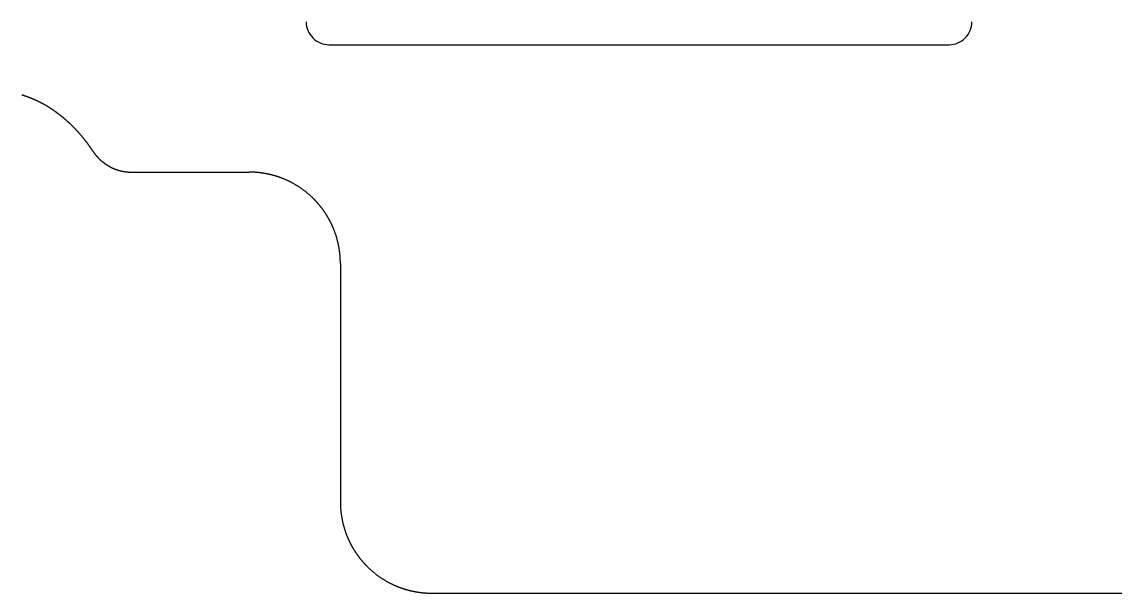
# Model space of a CAD drawing. Header units: millimetres. Extents: x -10 to 277, y -95 to 18.
# Drawn here: x 224.59 to 248.57, y -95.23 to -82.7 of the extents above; entities that cross this region are included whole.
import ezdxf

# ---------------------------------------------------------------- set-up
doc = ezdxf.new("R2010")
doc.units = ezdxf.units.MM
doc.header["$MEASUREMENT"] = 0
doc.layers.add('Edge.Cuts', color=53, linetype='CONTINUOUS')

msp = doc.modelspace()

# ---------------------------------------------------------------- linework, layer by layer
at = {"layer": 'Edge.Cuts', "linetype": 'Continuous'}
for p, q in [((231.325, -83.2), (244.925, -83.2)), ((224.5931, -84.305707), (224.586657, -84.303798)), ((224.599539, -84.307634), (224.5931, -84.305707)), ((224.605979, -84.309584), (224.599539, -84.307634)), ((224.612415, -84.311552), (224.605979, -84.309584)), ((224.618851, -84.313542), (224.612415, -84.311552)), ((224.625284, -84.315552), (224.618851, -84.313542)), ((224.631717, -84.317583), (224.625284, -84.315552)), ((224.638146, -84.319633), (224.631717, -84.317583)), ((224.644576, -84.321705), (224.638146, -84.319633)), ((224.651002, -84.323797), (224.644576, -84.321705)), ((224.657428, -84.325909), (224.651002, -84.323797)), ((224.663851, -84.328042), (224.657428, -84.325909)), ((224.670273, -84.330196), (224.663851, -84.328042)), ((224.676692, -84.332369), (224.670273, -84.330196)), ((224.683111, -84.334564), (224.676692, -84.332369)), ((224.689526, -84.336779), (224.683111, -84.334564)), ((224.695942, -84.339014), (224.689526, -84.336779)), ((224.702353, -84.34127), (224.695942, -84.339014)), ((224.708764, -84.343547), (224.702353, -84.34127)), ((224.715172, -84.345844), (224.708764, -84.343547)), ((224.72158, -84.348162), (224.715172, -84.345844)), ((224.727983, -84.3505), (224.72158, -84.348162)), ((224.734387, -84.352859), (224.727983, -84.3505)), ((224.740786, -84.355238), (224.734387, -84.352859)), ((224.747186, -84.357638), (224.740786, -84.355238)), ((224.753581, -84.360059), (224.747186, -84.357638)), ((224.759977, -84.3625), (224.753581, -84.360059)), ((224.766368, -84.364962), (224.759977, -84.3625)), ((224.772759, -84.367445), (224.766368, -84.364962)), ((224.779146, -84.369947), (224.772759, -84.367445)), ((224.785533, -84.372472), (224.779146, -84.369947)), ((224.791915, -84.375016), (224.785533, -84.372472)), ((224.798298, -84.377581), (224.791915, -84.375016)), ((224.804676, -84.380166), (224.798298, -84.377581)), ((224.811054, -84.382773), (224.804676, -84.380166)), ((224.817427, -84.3854), (224.811054, -84.382773)), ((224.823801, -84.388048), (224.817427, -84.3854)), ((224.830169, -84.390717), (224.823801, -84.388048)), ((224.836538, -84.393406), (224.830169, -84.390717)), ((224.842902, -84.396116), (224.836538, -84.393406)), ((224.849266, -84.398847), (224.842902, -84.396116)), ((224.855625, -84.401598), (224.849266, -84.398847)), ((224.861984, -84.404371), (224.855625, -84.401598)), ((224.868338, -84.407163), (224.861984, -84.404371)), ((224.874692, -84.409978), (224.868338, -84.407163)), ((224.881041, -84.412812), (224.874692, -84.409978)), ((224.88739, -84.415667), (224.881041, -84.412812)), ((224.893734, -84.418543), (224.88739, -84.415667)), ((224.900077, -84.42144), (224.893734, -84.418543)), ((224.906416, -84.424358), (224.900077, -84.42144)), ((224.912754, -84.427297), (224.906416, -84.424358)), ((224.919087, -84.430256), (224.912754, -84.427297)), ((224.92542, -84.433236), (224.919087, -84.430256)), ((224.931748, -84.436237), (224.92542, -84.433236)), ((224.938075, -84.439259), (224.931748, -84.436237)), ((224.944398, -84.442301), (224.938075, -84.439259)), ((224.950719, -84.445365), (224.944398, -84.442301)), ((224.957036, -84.448449), (224.950719, -84.445365)), ((224.963352, -84.451555), (224.957036, -84.448449)), ((224.969663, -84.454681), (224.963352, -84.451555)), ((224.975973, -84.457828), (224.969663, -84.454681)), ((224.982278, -84.460996), (224.975973, -84.457828)), ((224.988582, -84.464185), (224.982278, -84.460996)), ((224.994881, -84.467395), (224.988582, -84.464185)), ((225.001179, -84.470626), (224.994881, -84.467395)), ((225.007472, -84.473877), (225.001179, -84.470626)), ((225.013764, -84.47715), (225.007472, -84.473877)), ((225.02005, -84.480443), (225.013764, -84.47715)), ((225.026336, -84.483758), (225.02005, -84.480443)), ((225.032616, -84.487093), (225.026336, -84.483758)), ((225.038896, -84.49045), (225.032616, -84.487093)), ((225.045169, -84.493827), (225.038896, -84.49045)), ((225.051442, -84.497226), (225.045169, -84.493827)), ((225.057709, -84.500645), (225.051442, -84.497226)), ((225.063976, -84.504086), (225.057709, -84.500645)), ((225.070236, -84.507547), (225.063976, -84.504086)), ((225.076496, -84.51103), (225.070236, -84.507547)), ((225.082749, -84.514532), (225.076496, -84.51103)), ((225.089002, -84.518057), (225.082749, -84.514532)), ((225.095249, -84.521602), (225.089002, -84.518057)), ((225.101494, -84.525169), (225.095249, -84.521602)), ((225.107734, -84.528756), (225.101494, -84.525169)), ((225.113973, -84.532365), (225.107734, -84.528756)), ((225.120205, -84.535994), (225.113973, -84.532365)), ((225.126437, -84.539646), (225.120205, -84.535994)), ((225.132662, -84.543317), (225.126437, -84.539646)), ((225.138886, -84.54701), (225.132662, -84.543317)), ((225.145104, -84.550724), (225.138886, -84.54701)), ((225.15132, -84.554459), (225.145104, -84.550724)), ((225.157531, -84.558215), (225.15132, -84.554459)), ((225.16374, -84.561993), (225.157531, -84.558215)), ((225.169943, -84.56579), (225.16374, -84.561993)), ((225.176144, -84.56961), (225.169943, -84.56579)), ((225.182339, -84.57345), (225.176144, -84.56961)), ((225.188532, -84.577313), (225.182339, -84.57345)), ((225.194719, -84.581195), (225.188532, -84.577313)), ((225.200905, -84.585099), (225.194719, -84.581195)), ((225.207084, -84.589024), (225.200905, -84.585099)), ((225.213261, -84.592971), (225.207084, -84.589024)), ((225.219432, -84.596937), (225.213261, -84.592971)), ((225.225601, -84.600927), (225.219432, -84.596937)), ((225.231764, -84.604936), (225.225601, -84.600927)), ((225.237925, -84.608967), (225.231764, -84.604936)), ((225.244079, -84.613018), (225.237925, -84.608967)), ((225.250231, -84.617092), (225.244079, -84.613018)), ((225.256377, -84.621186), (225.250231, -84.617092)), ((225.262521, -84.625302), (225.256377, -84.621186)), ((225.268658, -84.629438), (225.262521, -84.625302)), ((225.274793, -84.633597), (225.268658, -84.629438)), ((225.280921, -84.637775), (225.274793, -84.633597)), ((225.287047, -84.641976), (225.280921, -84.637775)), ((225.293166, -84.646197), (225.287047, -84.641976)), ((225.299283, -84.650441), (225.293166, -84.646197)), ((225.305394, -84.654704), (225.299283, -84.650441)), ((225.311502, -84.65899), (225.305394, -84.654704)), ((225.317603, -84.663295), (225.311502, -84.65899)), ((225.323701, -84.667624), (225.317603, -84.663295)), ((225.329793, -84.671972), (225.323701, -84.667624)), ((225.335882, -84.676343), (225.329793, -84.671972)), ((225.341965, -84.680733), (225.335882, -84.676343)), ((225.348044, -84.685146), (225.341965, -84.680733)), ((225.354117, -84.68958), (225.348044, -84.685146)), ((225.360187, -84.694035), (225.354117, -84.68958)), ((225.36625, -84.698511), (225.360187, -84.694035)), ((225.37231, -84.703009), (225.36625, -84.698511)), ((225.378363, -84.707527), (225.37231, -84.703009)), ((225.384413, -84.712068), (225.378363, -84.707527)), ((225.390456, -84.716628), (225.384413, -84.712068)), ((225.396496, -84.721212), (225.390456, -84.716628)), ((225.402529, -84.725815), (225.396496, -84.721212)), ((225.408558, -84.730441), (225.402529, -84.725815)), ((225.414581, -84.735086), (225.408558, -84.730441)), ((225.4206, -84.739754), (225.414581, -84.735086)), ((225.426612, -84.744443), (225.4206, -84.739754)), ((225.432621, -84.749153), (225.426612, -84.744443)), ((225.438622, -84.753884), (225.432621, -84.749153)), ((225.444621, -84.758638), (225.438622, -84.753884)), ((225.450611, -84.763411), (225.444621, -84.758638)), ((225.456598, -84.768207), (225.450611, -84.763411)), ((225.462578, -84.773022), (225.456598, -84.768207)), ((225.468554, -84.777861), (225.462578, -84.773022)), ((225.474523, -84.782719), (225.468554, -84.777861)), ((225.480488, -84.7876), (225.474523, -84.782719)), ((225.486446, -84.792501), (225.480488, -84.7876)), ((225.4924, -84.797425), (225.486446, -84.792501)), ((225.498346, -84.802368), (225.4924, -84.797425)), ((225.504288, -84.807334), (225.498346, -84.802368)), ((225.510223, -84.81232), (225.504288, -84.807334)), ((225.516154, -84.817329), (225.510223, -84.81232)), ((225.522077, -84.822358), (225.516154, -84.817329)), ((225.527996, -84.827409), (225.522077, -84.822358)), ((225.533907, -84.83248), (225.527996, -84.827409)), ((225.539815, -84.837574), (225.533907, -84.83248)), ((225.545714, -84.842688), (225.539815, -84.837574)), ((225.551609, -84.847824), (225.545714, -84.842688)), ((225.557496, -84.85298), (225.551609, -84.847824)), ((225.563379, -84.858159), (225.557496, -84.85298)), ((225.569254, -84.863358), (225.563379, -84.858159)), ((225.575125, -84.868579), (225.569254, -84.863358)), ((225.580988, -84.87382), (225.575125, -84.868579)), ((225.586846, -84.879085), (225.580988, -84.87382)), ((225.592696, -84.884368), (225.586846, -84.879085)), ((225.598542, -84.889675), (225.592696, -84.884368)), ((225.604379, -84.895001), (225.598542, -84.889675)), ((225.610212, -84.90035), (225.604379, -84.895001)), ((225.616036, -84.905719), (225.610212, -84.90035)), ((225.621856, -84.911111), (225.616036, -84.905719)), ((225.627668, -84.916522), (225.621856, -84.911111)), ((225.633474, -84.921956), (225.627668, -84.916522)), ((225.639273, -84.92741), (225.633474, -84.921956)), ((225.645066, -84.932886), (225.639273, -84.92741)), ((225.650851, -84.938382), (225.645066, -84.932886)), ((225.656631, -84.943901), (225.650851, -84.938382)), ((225.662403, -84.94944), (225.656631, -84.943901)), ((225.668169, -84.955002), (225.662403, -84.94944)), ((225.673927, -84.960583), (225.668169, -84.955002)), ((225.67968, -84.966187), (225.673927, -84.960583)), ((225.685424, -84.97181), (225.67968, -84.966187)), ((225.691162, -84.977457), (225.685424, -84.97181)), ((225.696893, -84.983122), (225.691162, -84.977457)), ((225.702617, -84.988811), (225.696893, -84.983122)), ((225.708333, -84.99452), (225.702617, -84.988811)), ((225.714044, -85.000251), (225.708333, -84.99452)), ((225.719746, -85.006001), (225.714044, -85.000251)), ((225.725442, -85.011775), (225.719746, -85.006001)), ((225.731129, -85.017568), (225.725442, -85.011775)), ((225.736811, -85.023384), (225.731129, -85.017568)), ((225.742483, -85.029219), (225.736811, -85.023384)), ((225.74815, -85.035077), (225.742483, -85.029219)), ((225.753808, -85.040955), (225.74815, -85.035077)), ((225.75946, -85.046855), (225.753808, -85.040955)), ((225.765104, -85.052775), (225.75946, -85.046855)), ((225.770741, -85.058718), (225.765104, -85.052775)), ((225.776369, -85.06468), (225.770741, -85.058718)), ((225.78199, -85.070665), (225.776369, -85.06468)), ((225.787603, -85.076669), (225.78199, -85.070665)), ((225.79321, -85.082697), (225.787603, -85.076669)), ((225.798807, -85.088743), (225.79321, -85.082697)), ((225.804398, -85.094812), (225.798807, -85.088743)), ((225.80998, -85.100901), (225.804398, -85.094812)), ((225.815555, -85.107013), (225.80998, -85.100901)), ((225.821121, -85.113144), (225.815555, -85.107013)), ((225.826681, -85.119297), (225.821121, -85.113144)), ((225.832231, -85.12547), (225.826681, -85.119297)), ((225.837775, -85.131666), (225.832231, -85.12547)), ((225.843309, -85.137881), (225.837775, -85.131666)), ((225.848836, -85.144119), (225.843309, -85.137881)), ((225.854354, -85.150376), (225.848836, -85.144119)), ((225.859865, -85.156655), (225.854354, -85.150376)), ((225.865367, -85.162954), (225.859865, -85.156655)), ((225.870861, -85.169276), (225.865367, -85.162954)), ((225.876346, -85.175617), (225.870861, -85.169276)), ((225.881824, -85.181981), (225.876346, -85.175617)), ((225.887292, -85.188364), (225.881824, -85.181981)), ((225.892753, -85.194769), (225.887292, -85.188364)), ((225.898205, -85.201194), (225.892753, -85.194769)), ((225.903649, -85.207642), (225.898205, -85.201194)), ((225.909083, -85.214108), (225.903649, -85.207642)), ((225.91451, -85.220597), (225.909083, -85.214108)), ((225.919927, -85.227106), (225.91451, -85.220597)), ((225.925337, -85.233637), (225.919927, -85.227106)), ((225.930737, -85.240187), (225.925337, -85.233637)), ((225.936129, -85.24676), (225.930737, -85.240187)), ((225.941511, -85.253352), (225.936129, -85.24676)), ((225.946886, -85.259966), (225.941511, -85.253352)), ((225.95225, -85.2666), (225.946886, -85.259966)), ((225.957607, -85.273256), (225.95225, -85.2666)), ((225.962954, -85.279931), (225.957607, -85.273256)), ((225.968293, -85.286629), (225.962954, -85.279931)), ((225.973621, -85.293345), (225.968293, -85.286629)), ((225.978942, -85.300085), (225.973621, -85.293345)), ((225.984252, -85.306843), (225.978942, -85.300085)), ((225.989555, -85.313623), (225.984252, -85.306843)), ((225.994847, -85.320423), (225.989555, -85.313623)), ((226.000131, -85.327245), (225.994847, -85.320423)), ((226.005404, -85.334087), (226.000131, -85.327245)), ((226.01067, -85.34095), (226.005404, -85.334087)), ((226.015924, -85.347833), (226.01067, -85.34095)), ((226.021171, -85.354737), (226.015924, -85.347833)), ((226.026407, -85.361661), (226.021171, -85.354737)), ((226.031634, -85.368607), (226.026407, -85.361661)), ((226.036851, -85.375572), (226.031634, -85.368607)), ((226.04206, -85.38256), (226.036851, -85.375572)), ((226.047257, -85.389566), (226.04206, -85.38256)), ((226.052446, -85.396594), (226.047257, -85.389566)), ((226.057625, -85.403642), (226.052446, -85.396594)), ((226.062794, -85.410711), (226.057625, -85.403642)), ((226.067953, -85.4178), (226.062794, -85.410711)), ((226.073103, -85.42491), (226.067953, -85.4178)), ((226.078242, -85.43204), (226.073103, -85.42491)), ((226.083373, -85.439192), (226.078242, -85.43204)), ((226.088492, -85.446362), (226.083373, -85.439192)), ((226.093602, -85.453555), (226.088492, -85.446362)), ((226.098701, -85.460766), (226.093602, -85.453555)), ((226.103791, -85.467999), (226.098701, -85.460766)), ((226.108871, -85.475252), (226.103791, -85.467999)), ((226.11394, -85.482526), (226.108871, -85.475252)), ((226.118999, -85.489819), (226.11394, -85.482526)), ((226.124048, -85.497133), (226.118999, -85.489819)), ((226.129087, -85.504467), (226.124048, -85.497133)), ((226.134115, -85.511823), (226.129087, -85.504467)), ((226.139133, -85.519197), (226.134115, -85.511823)), ((226.144141, -85.526593), (226.139133, -85.519197)), ((226.149137, -85.534008), (226.144141, -85.526593)), ((226.154124, -85.541445), (226.149137, -85.534008)), ((226.1591, -85.5489), (226.154124, -85.541445)), ((226.1591, -85.5489), (226.164096, -85.55633)), ((226.164096, -85.55633), (226.169157, -85.563713)), ((226.169157, -85.563713), (226.174282, -85.571049)), ((226.174282, -85.571049), (226.179471, -85.578337)), ((226.179471, -85.578337), (226.184725, -85.585577)), ((226.184725, -85.585577), (226.190042, -85.592769)), ((226.190042, -85.592769), (226.195422, -85.599912)), ((226.195422, -85.599912), (226.200865, -85.607005)), ((226.200865, -85.607005), (226.206371, -85.614049)), ((226.206371, -85.614049), (226.211939, -85.621042)), ((226.211939, -85.621042), (226.217568, -85.627985)), ((226.217568, -85.627985), (226.223259, -85.634876)), ((226.223259, -85.634876), (226.229011, -85.641716)), ((226.229011, -85.641716), (226.234823, -85.648503)), ((226.234823, -85.648503), (226.240696, -85.655238)), ((226.240696, -85.655238), (226.246628, -85.66192)), ((226.246628, -85.66192), (226.25262, -85.668548)), ((226.25262, -85.668548), (226.258671, -85.675123)), ((226.258671, -85.675123), (226.26478, -85.681643)), ((226.26478, -85.681643), (226.270948, -85.688108)), ((226.270948, -85.688108), (226.277173, -85.694517)), ((226.277173, -85.694517), (226.283455, -85.700871)), ((226.283455, -85.700871), (226.289794, -85.707168)), ((226.289794, -85.707168), (226.296189, -85.713409)), ((226.296189, -85.713409), (226.30264, -85.719592)), ((226.30264, -85.719592), (226.309147, -85.725718)), ((226.309147, -85.725718), (226.315708, -85.731786)), ((226.315708, -85.731786), (226.322323, -85.737794)), ((226.322323, -85.737794), (226.328993, -85.743744)), ((226.328993, -85.743744), (226.335715, -85.749634)), ((226.335715, -85.749634), (226.342491, -85.755464)), ((226.342491, -85.755464), (226.349319, -85.761234)), ((226.349319, -85.761234), (226.356198, -85.766942)), ((226.356198, -85.766942), (226.363129, -85.772589)), ((226.363129, -85.772589), (226.37011, -85.778174)), ((226.37011, -85.778174), (226.377142, -85.783697)), ((226.377142, -85.783697), (226.384223, -85.789158)), ((226.384223, -85.789158), (226.391353, -85.794555)), ((226.391353, -85.794555), (226.398531, -85.799888)), ((226.398531, -85.799888), (226.405757, -85.805157)), ((226.405757, -85.805157), (226.413031, -85.810362)), ((226.413031, -85.810362), (226.420351, -85.815502)), ((226.420351, -85.815502), (226.427717, -85.820576)), ((226.427717, -85.820576), (226.435129, -85.825585)), ((226.435129, -85.825585), (226.442586, -85.830527)), ((226.442586, -85.830527), (226.450086, -85.835403)), ((226.450086, -85.835403), (226.457631, -85.840211)), ((226.457631, -85.840211), (226.465218, -85.844953)), ((226.465218, -85.844953), (226.472848, -85.849626)), ((226.472848, -85.849626), (226.48052, -85.854231)), ((226.48052, -85.854231), (226.488233, -85.858768)), ((226.488233, -85.858768), (226.495986, -85.863235)), ((226.495986, -85.863235), (226.503779, -85.867634)), ((226.503779, -85.867634), (226.511611, -85.871962)), ((226.511611, -85.871962), (226.519482, -85.87622)), ((226.519482, -85.87622), (226.523431, -85.878323)), ((226.523431, -85.878323), (226.52739, -85.880408)), ((226.52739, -85.880408), (226.531358, -85.882476)), ((226.531358, -85.882476), (226.535336, -85.884525)), ((226.535336, -85.884525), (226.539323, -85.886557)), ((226.539323, -85.886557), (226.543318, -85.888571)), ((226.543318, -85.888571), (226.547323, -85.890567)), ((226.547323, -85.890567), (226.551336, -85.892546)), ((226.551336, -85.892546), (226.555359, -85.894506)), ((226.555359, -85.894506), (226.55939, -85.896448)), ((226.55939, -85.896448), (226.563429, -85.898372)), ((226.563429, -85.898372), (226.567478, -85.900278)), ((226.567478, -85.900278), (226.571534, -85.902166)), ((226.571534, -85.902166), (226.575599, -85.904036)), ((226.575599, -85.904036), (226.579673, -85.905888)), ((226.579673, -85.905888), (226.583754, -85.907721)), ((226.583754, -85.907721), (226.587844, -85.909536)), ((226.587844, -85.909536), (226.591942, -85.911333)), ((226.591942, -85.911333), (226.596047, -85.913112)), ((226.596047, -85.913112), (226.600161, -85.914872)), ((226.600161, -85.914872), (226.604282, -85.916613)), ((226.604282, -85.916613), (226.608411, -85.918336)), ((226.608411, -85.918336), (226.612548, -85.920041)), ((226.612548, -85.920041), (226.616692, -85.921727)), ((226.616692, -85.921727), (226.620843, -85.923395)), ((226.620843, -85.923395), (226.625003, -85.925044)), ((226.625003, -85.925044), (226.629168, -85.926674)), ((226.629168, -85.926674), (226.633342, -85.928286)), ((226.633342, -85.928286), (226.637522, -85.929878)), ((226.637522, -85.929878), (226.64171, -85.931453)), ((226.64171, -85.931453), (226.645904, -85.933008)), ((226.645904, -85.933008), (226.650106, -85.934545)), ((226.650106, -85.934545), (226.654314, -85.936063)), ((226.654314, -85.936063), (226.658529, -85.937562)), ((226.658529, -85.937562), (226.66275, -85.939041)), ((226.66275, -85.939041), (226.666978, -85.940503)), ((226.666978, -85.940503), (226.671212, -85.941945)), ((226.671212, -85.941945), (226.675453, -85.943368)), ((226.675453, -85.943368), (226.679699, -85.944772)), ((226.679699, -85.944772), (226.683953, -85.946157)), ((226.683953, -85.946157), (226.688211, -85.947523)), ((226.688211, -85.947523), (226.692477, -85.94887)), ((226.692477, -85.94887), (226.696747, -85.950198)), ((226.696747, -85.950198), (226.701024, -85.951507)), ((226.701024, -85.951507), (226.705306, -85.952797)), ((226.705306, -85.952797), (226.709595, -85.954067)), ((226.709595, -85.954067), (226.713888, -85.955318)), ((226.713888, -85.955318), (226.718188, -85.95655)), ((226.718188, -85.95655), (226.722492, -85.957763)), ((226.722492, -85.957763), (226.726802, -85.958956)), ((226.726802, -85.958956), (226.731117, -85.96013)), ((226.731117, -85.96013), (226.735438, -85.961285)), ((226.735438, -85.961285), (226.739762, -85.96242)), ((226.739762, -85.96242), (226.744093, -85.963536)), ((226.744093, -85.963536), (226.748428, -85.964632)), ((226.748428, -85.964632), (226.752768, -85.96571)), ((226.752768, -85.96571), (226.757112, -85.966767)), ((226.757112, -85.966767), (226.761462, -85.967805)), ((226.761462, -85.967805), (226.765816, -85.968824)), ((226.765816, -85.968824), (226.770175, -85.969823)), ((226.770175, -85.969823), (226.774537, -85.970803)), ((226.774537, -85.970803), (226.778905, -85.971763)), ((226.778905, -85.971763), (226.783275, -85.972704)), ((226.783275, -85.972704), (226.787651, -85.973625)), ((226.787651, -85.973625), (226.79203, -85.974526)), ((226.79203, -85.974526), (226.796414, -85.975408)), ((226.796414, -85.975408), (226.800801, -85.97627)), ((226.800801, -85.97627), (226.805193, -85.977113)), ((226.805193, -85.977113), (226.809587, -85.977935)), ((226.809587, -85.977935), (226.813987, -85.978739)), ((226.813987, -85.978739), (226.818388, -85.979522)), ((226.818388, -85.979522), (226.822795, -85.980286)), ((226.822795, -85.980286), (226.827203, -85.98103)), ((226.827203, -85.98103), (226.831616, -85.981754)), ((226.831616, -85.981754), (226.836031, -85.982459)), ((226.836031, -85.982459), (226.840451, -85.983144)), ((226.840451, -85.983144), (226.844872, -85.983809)), ((226.844872, -85.983809), (226.849298, -85.984454)), ((226.849298, -85.984454), (226.853725, -85.985079)), ((226.853725, -85.985079), (226.858157, -85.985685)), ((226.858157, -85.985685), (226.86259, -85.986271)), ((226.86259, -85.986271), (226.867027, -85.986837)), ((226.867027, -85.986837), (226.871465, -85.987383)), ((226.871465, -85.987383), (226.875908, -85.98791)), ((226.875908, -85.98791), (226.880351, -85.988416)), ((226.880351, -85.988416), (226.884798, -85.988903)), ((226.884798, -85.988903), (226.889246, -85.989369)), ((226.889246, -85.989369), (226.893698, -85.989816)), ((226.893698, -85.989816), (226.89815, -85.990243)), ((226.89815, -85.990243), (226.902607, -85.99065)), ((226.902607, -85.99065), (226.907063, -85.991037)), ((226.907063, -85.991037), (226.911523, -85.991404)), ((226.911523, -85.991404), (226.915984, -85.991752)), ((226.915984, -85.991752), (226.920448, -85.992079)), ((226.920448, -85.992079), (226.924912, -85.992386)), ((226.924912, -85.992386), (226.929379, -85.992674)), ((226.929379, -85.992674), (226.933846, -85.992941)), ((226.933846, -85.992941), (226.938317, -85.993189)), ((226.938317, -85.993189), (226.942787, -85.993416)), ((226.942787, -85.993416), (226.94726, -85.993624)), ((226.94726, -85.993624), (226.951733, -85.993811)), ((226.951733, -85.993811), (226.956209, -85.993979)), ((226.956209, -85.993979), (226.960684, -85.994127)), ((226.960684, -85.994127), (226.965162, -85.994254)), ((226.965162, -85.994254), (226.96964, -85.994362)), ((226.96964, -85.994362), (226.97412, -85.994449)), ((226.97412, -85.994449), (226.978599, -85.994517)), ((226.978599, -85.994517), (226.983081, -85.994565)), ((226.983081, -85.994565), (226.9915, -85.9946)), ((226.9915, -85.9946), (229.575, -85.9946)), ((229.577309, -85.994601), (229.575, -85.9946)), ((229.58364, -85.994619), (229.577309, -85.994601)), ((229.589969, -85.994656), (229.58364, -85.994619)), ((229.596299, -85.994713), (229.589969, -85.994656)), ((229.602627, -85.994791), (229.596299, -85.994713)), ((229.608957, -85.994888), (229.602627, -85.994791)), ((229.615284, -85.995005), (229.608957, -85.994888)), ((229.621612, -85.995143), (229.615284, -85.995005)), ((229.627937, -85.9953), (229.621612, -85.995143)), ((229.634264, -85.995477), (229.627937, -85.9953)), ((229.640588, -85.995675), (229.634264, -85.995477)), ((229.646912, -85.995892), (229.640588, -85.995675)), ((229.653235, -85.996129), (229.646912, -85.995892)), ((229.659557, -85.996387), (229.653235, -85.996129)), ((229.665877, -85.996664), (229.659557, -85.996387)), ((229.672198, -85.996961), (229.665877, -85.996664)), ((229.678516, -85.997278), (229.672198, -85.996961)), ((229.684834, -85.997616), (229.678516, -85.997278)), ((229.69115, -85.997973), (229.684834, -85.997616)), ((229.697465, -85.99835), (229.69115, -85.997973)), ((229.703778, -85.998747), (229.697465, -85.99835)), ((229.710091, -85.999164), (229.703778, -85.998747)), ((229.7164, -85.999601), (229.710091, -85.999164)), ((229.72271, -86.000058), (229.7164, -85.999601)), ((229.729017, -86.000535), (229.72271, -86.000058)), ((229.735323, -86.001032), (229.729017, -86.000535)), ((229.741627, -86.001549), (229.735323, -86.001032)), ((229.74793, -86.002085), (229.741627, -86.001549)), ((229.754229, -86.002642), (229.74793, -86.002085)), ((229.760528, -86.003219), (229.754229, -86.002642)), ((229.766824, -86.003815), (229.760528, -86.003219)), ((229.773119, -86.004431), (229.766824, -86.003815)), ((229.779411, -86.005068), (229.773119, -86.004431)), ((229.785702, -86.005724), (229.779411, -86.005068)), ((229.79199, -86.0064), (229.785702, -86.005724)), ((229.798276, -86.007096), (229.79199, -86.0064)), ((229.804559, -86.007812), (229.798276, -86.007096)), ((229.810841, -86.008547), (229.804559, -86.007812)), ((229.81712, -86.009303), (229.810841, -86.008547)), ((229.823397, -86.010078), (229.81712, -86.009303)), ((229.82967, -86.010874), (229.823397, -86.010078)), ((229.835942, -86.011689), (229.82967, -86.010874)), ((229.84221, -86.012524), (229.835942, -86.011689)), ((229.848477, -86.013379), (229.84221, -86.012524)), ((229.854739, -86.014253), (229.848477, -86.013379)), ((229.861, -86.015148), (229.854739, -86.014253)), ((229.867257, -86.016062), (229.861, -86.015148)), ((229.873512, -86.016996), (229.867257, -86.016062)), ((229.879764, -86.017949), (229.873512, -86.016996)), ((229.886013, -86.018923), (229.879764, -86.017949)), ((229.892258, -86.019916), (229.886013, -86.018923)), ((229.8985, -86.020929), (229.892258, -86.019916)), ((229.904739, -86.021962), (229.8985, -86.020929)), ((229.910975, -86.023015), (229.904739, -86.021962)), ((229.917207, -86.024087), (229.910975, -86.023015)), ((229.923436, -86.025179), (229.917207, -86.024087)), ((229.929661, -86.026291), (229.923436, -86.025179)), ((229.935884, -86.027422), (229.929661, -86.026291)), ((229.942102, -86.028573), (229.935884, -86.027422)), ((229.948317, -86.029744), (229.942102, -86.028573)), ((229.954528, -86.030934), (229.948317, -86.029744)), ((229.960735, -86.032144), (229.954528, -86.030934)), ((229.966938, -86.033374), (229.960735, -86.032144)), ((229.973138, -86.034623), (229.966938, -86.033374)), ((229.979333, -86.035892), (229.973138, -86.034623)), ((229.985525, -86.037181), (229.979333, -86.035892)), ((229.991712, -86.038489), (229.985525, -86.037181)), ((229.997896, -86.039816), (229.991712, -86.038489)), ((230.004075, -86.041164), (229.997896, -86.039816)), ((230.01025, -86.04253), (230.004075, -86.041164)), ((230.01642, -86.043917), (230.01025, -86.04253)), ((230.022587, -86.045323), (230.01642, -86.043917)), ((230.028748, -86.046748), (230.022587, -86.045323)), ((230.034906, -86.048193), (230.028748, -86.046748)), ((230.041058, -86.049657), (230.034906, -86.048193)), ((230.047207, -86.051141), (230.041058, -86.049657)), ((230.05335, -86.052644), (230.047207, -86.051141)), ((230.059489, -86.054167), (230.05335, -86.052644)), ((230.065622, -86.055709), (230.059489, -86.054167)), ((230.071751, -86.05727), (230.065622, -86.055709)), ((230.077875, -86.058851), (230.071751, -86.05727)), ((230.083995, -86.060451), (230.077875, -86.058851)), ((230.090108, -86.062071), (230.083995, -86.060451)), ((230.096217, -86.06371), (230.090108, -86.062071)), ((230.102321, -86.065368), (230.096217, -86.06371)), ((230.10842, -86.067046), (230.102321, -86.065368)), ((230.114512, -86.068742), (230.10842, -86.067046)), ((230.1206, -86.070459), (230.114512, -86.068742)), ((230.126683, -86.072194), (230.1206, -86.070459)), ((230.13276, -86.073949), (230.126683, -86.072194)), ((230.138831, -86.075722), (230.13276, -86.073949)), ((230.144897, -86.077515), (230.138831, -86.075722)), ((230.150957, -86.079328), (230.144897, -86.077515)), ((230.157011, -86.081159), (230.150957, -86.079328)), ((230.16306, -86.08301), (230.157011, -86.081159)), ((230.169103, -86.084879), (230.16306, -86.08301)), ((230.175139, -86.086768), (230.169103, -86.084879)), ((230.18117, -86.088676), (230.175139, -86.086768)), ((230.187195, -86.090603), (230.18117, -86.088676)), ((230.193214, -86.092549), (230.187195, -86.090603)), ((230.199226, -86.094514), (230.193214, -86.092549)), ((230.205232, -86.096498), (230.199226, -86.094514)), ((230.211232, -86.098501), (230.205232, -86.096498)), ((230.217226, -86.100523), (230.211232, -86.098501)), ((230.223213, -86.102564), (230.217226, -86.100523)), ((230.229194, -86.104624), (230.223213, -86.102564)), ((230.235168, -86.106702), (230.229194, -86.104624)), ((230.241136, -86.1088), (230.235168, -86.106702)), ((230.247097, -86.110916), (230.241136, -86.1088)), ((230.253052, -86.113052), (230.247097, -86.110916)), ((230.258999, -86.115206), (230.253052, -86.113052)), ((230.26494, -86.117379), (230.258999, -86.115206)), ((230.270874, -86.119571), (230.26494, -86.117379)), ((230.276801, -86.121781), (230.270874, -86.119571)), ((230.282721, -86.12401), (230.276801, -86.121781)), ((230.288633, -86.126258), (230.282721, -86.12401)), ((230.294539, -86.128525), (230.288633, -86.126258)), ((230.300438, -86.13081), (230.294539, -86.128525)), ((230.306329, -86.133114), (230.300438, -86.13081)), ((230.312213, -86.135437), (230.306329, -86.133114)), ((230.318089, -86.137778), (230.312213, -86.135437)), ((230.323958, -86.140138), (230.318089, -86.137778)), ((230.32982, -86.142516), (230.323958, -86.140138)), ((230.335674, -86.144913), (230.32982, -86.142516)), ((230.34152, -86.147328), (230.335674, -86.144913)), ((230.35319, -86.152214), (230.34152, -86.147328)), ((230.364829, -86.157173), (230.35319, -86.152214)), ((230.376436, -86.162206), (230.364829, -86.157173)), ((230.38801, -86.167313), (230.376436, -86.162206)), ((230.399552, -86.172492), (230.38801, -86.167313)), ((230.411061, -86.177744), (230.399552, -86.172492)), ((230.422537, -86.183069), (230.411061, -86.177744)), ((230.433978, -86.188466), (230.422537, -86.183069)), ((230.445385, -86.193935), (230.433978, -86.188466)), ((230.456757, -86.199476), (230.445385, -86.193935)), ((230.468093, -86.205089), (230.456757, -86.199476)), ((230.479394, -86.210774), (230.468093, -86.205089)), ((230.490658, -86.216529), (230.479394, -86.210774)), ((230.501885, -86.222356), (230.490658, -86.216529)), ((230.513075, -86.228253), (230.501885, -86.222356)), ((230.524228, -86.234221), (230.513075, -86.228253)), ((230.535342, -86.24026), (230.524228, -86.234221)), ((230.546417, -86.246368), (230.535342, -86.24026)), ((230.557454, -86.252546), (230.546417, -86.246368)), ((230.568451, -86.258794), (230.557454, -86.252546)), ((230.579408, -86.26511), (230.568451, -86.258794)), ((230.590324, -86.271496), (230.579408, -86.26511)), ((230.6012, -86.277951), (230.590324, -86.271496)), ((230.612034, -86.284474), (230.6012, -86.277951)), ((230.622827, -86.291066), (230.612034, -86.284474)), ((230.633578, -86.297725), (230.622827, -86.291066)), ((230.644286, -86.304452), (230.633578, -86.297725)), ((230.654951, -86.311247), (230.644286, -86.304452)), ((230.665572, -86.318109), (230.654951, -86.311247)), ((230.67615, -86.325037), (230.665572, -86.318109)), ((230.686684, -86.332033), (230.67615, -86.325037)), ((230.697173, -86.339094), (230.686684, -86.332033)), ((230.707617, -86.346222), (230.697173, -86.339094)), ((230.718016, -86.353416), (230.707617, -86.346222)), ((230.728368, -86.360675), (230.718016, -86.353416)), ((230.738675, -86.367999), (230.728368, -86.360675)), ((230.748935, -86.375389), (230.738675, -86.367999)), ((230.759148, -86.382843), (230.748935, -86.375389)), ((230.769313, -86.390361), (230.759148, -86.382843)), ((230.779431, -86.397944), (230.769313, -86.390361)), ((230.7895, -86.40559), (230.779431, -86.397944)), ((230.799521, -86.4133), (230.7895, -86.40559)), ((230.809493, -86.421074), (230.799521, -86.4133)), ((230.819416, -86.42891), (230.809493, -86.421074)), ((230.829289, -86.436809), (230.819416, -86.42891)), ((230.839113, -86.44477), (230.829289, -86.436809)), ((230.848885, -86.452794), (230.839113, -86.44477)), ((230.858607, -86.460879), (230.848885, -86.452794)), ((230.868278, -86.469026), (230.858607, -86.460879)), ((230.877898, -86.477234), (230.868278, -86.469026)), ((230.887466, -86.485503), (230.877898, -86.477234)), ((230.896982, -86.493832), (230.887466, -86.485503)), ((230.906445, -86.502222), (230.896982, -86.493832)), ((230.915855, -86.510672), (230.906445, -86.502222)), ((230.925213, -86.519182), (230.915855, -86.510672)), ((230.934517, -86.527751), (230.925213, -86.519182)), ((230.943767, -86.53638), (230.934517, -86.527751)), ((230.952963, -86.545067), (230.943767, -86.53638)), ((230.962104, -86.553813), (230.952963, -86.545067)), ((230.971191, -86.562618), (230.962104, -86.553813)), ((230.980223, -86.57148), (230.971191, -86.562618)), ((230.9892, -86.5804), (230.980223, -86.57148)), ((230.990831, -86.582033), (230.9892, -86.5804)), ((230.995296, -86.586523), (230.990831, -86.582033)), ((230.999746, -86.591025), (230.995296, -86.586523)), ((231.004182, -86.595542), (230.999746, -86.591025)), ((231.008602, -86.600072), (231.004182, -86.595542)), ((231.013009, -86.604616), (231.008602, -86.600072)), ((231.0174, -86.609174), (231.013009, -86.604616)), ((231.021778, -86.613746), (231.0174, -86.609174)), ((231.02614, -86.61833), (231.021778, -86.613746)), ((231.030489, -86.622929), (231.02614, -86.61833)), ((231.034821, -86.627541), (231.030489, -86.622929)), ((231.03914, -86.632167), (231.034821, -86.627541)), ((231.043443, -86.636806), (231.03914, -86.632167)), ((231.047733, -86.641459), (231.043443, -86.636806)), ((231.052006, -86.646125), (231.047733, -86.641459)), ((231.056265, -86.650804), (231.052006, -86.646125)), ((231.060509, -86.655496), (231.056265, -86.650804)), ((231.064738, -86.660203), (231.060509, -86.655496)), ((231.068952, -86.664922), (231.064738, -86.660203)), ((231.073151, -86.669654), (231.068952, -86.664922)), ((231.077335, -86.674399), (231.073151, -86.669654)), ((231.081504, -86.679158), (231.077335, -86.674399)), ((231.085657, -86.683929), (231.081504, -86.679158)), ((231.089796, -86.688714), (231.085657, -86.683929)), ((231.093918, -86.693511), (231.089796, -86.688714)), ((231.098027, -86.698322), (231.093918, -86.693511)), ((231.102119, -86.703145), (231.098027, -86.698322)), ((231.106196, -86.707982), (231.102119, -86.703145)), ((231.110258, -86.71283), (231.106196, -86.707982)), ((231.114304, -86.717693), (231.110258, -86.71283)), ((231.118335, -86.722566), (231.114304, -86.717693)), ((231.122351, -86.727454), (231.118335, -86.722566)), ((231.12635, -86.732353), (231.122351, -86.727454)), ((231.130335, -86.737266), (231.12635, -86.732353)), ((231.134303, -86.74219), (231.130335, -86.737266)), ((231.138256, -86.747128), (231.134303, -86.74219)), ((231.142193, -86.752077), (231.138256, -86.747128)), ((231.146115, -86.75704), (231.142193, -86.752077)), ((231.150021, -86.762014), (231.146115, -86.75704)), ((231.153911, -86.767001), (231.150021, -86.762014)), ((231.157785, -86.771999), (231.153911, -86.767001)), ((231.161644, -86.777011), (231.157785, -86.771999)), ((231.165486, -86.782034), (231.161644, -86.777011)), ((231.169313, -86.787069), (231.165486, -86.782034)), ((231.173123, -86.792116), (231.169313, -86.787069)), ((231.176918, -86.797176), (231.173123, -86.792116)), ((231.180696, -86.802247), (231.176918, -86.797176)), ((231.184459, -86.807331), (231.180696, -86.802247)), ((231.188205, -86.812426), (231.184459, -86.807331)), ((231.191936, -86.817533), (231.188205, -86.812426)), ((231.19565, -86.822652), (231.191936, -86.817533)), ((231.199348, -86.827783), (231.19565, -86.822652)), ((231.203029, -86.832924), (231.199348, -86.827783)), ((231.206695, -86.838079), (231.203029, -86.832924)), ((231.210343, -86.843244), (231.206695, -86.838079)), ((231.213976, -86.848421), (231.210343, -86.843244)), ((231.217592, -86.853609), (231.213976, -86.848421)), ((231.221192, -86.858809), (231.217592, -86.853609)), ((231.224775, -86.86402), (231.221192, -86.858809)), ((231.228343, -86.869243), (231.224775, -86.86402)), ((231.231893, -86.874476), (231.228343, -86.869243)), ((231.235427, -86.879721), (231.231893, -86.874476)), ((231.238944, -86.884977), (231.235427, -86.879721)), ((231.242444, -86.890245), (231.238944, -86.884977)), ((231.245928, -86.895523), (231.242444, -86.890245)), ((231.249396, -86.900813), (231.245928, -86.895523)), ((231.252846, -86.906113), (231.249396, -86.900813)), ((231.25628, -86.911424), (231.252846, -86.906113)), ((231.259696, -86.916746), (231.25628, -86.911424)), ((231.263097, -86.922079), (231.259696, -86.916746)), ((231.26648, -86.927422), (231.263097, -86.922079)), ((231.269846, -86.932777), (231.26648, -86.927422)), ((231.273195, -86.938142), (231.269846, -86.932777)), ((231.276528, -86.943518), (231.273195, -86.938142)), ((231.279843, -86.948904), (231.276528, -86.943518)), ((231.283142, -86.954301), (231.279843, -86.948904)), ((231.286423, -86.959707), (231.283142, -86.954301)), ((231.289687, -86.965125), (231.286423, -86.959707)), ((231.292934, -86.970553), (231.289687, -86.965125)), ((231.296164, -86.975991), (231.292934, -86.970553)), ((231.299376, -86.981439), (231.296164, -86.975991)), ((231.302572, -86.986898), (231.299376, -86.981439)), ((231.30575, -86.992366), (231.302572, -86.986898)), ((231.308911, -86.997845), (231.30575, -86.992366)), ((231.312055, -87.003333), (231.308911, -86.997845)), ((231.315181, -87.008832), (231.312055, -87.003333)), ((231.31829, -87.01434), (231.315181, -87.008832)), ((231.321381, -87.019859), (231.31829, -87.01434)), ((231.324455, -87.025387), (231.321381, -87.019859)), ((231.327512, -87.030925), (231.324455, -87.025387)), ((231.33055, -87.036472), (231.327512, -87.030925)), ((231.333572, -87.042029), (231.33055, -87.036472)), ((231.336576, -87.047596), (231.333572, -87.042029)), ((231.339562, -87.053172), (231.336576, -87.047596)), ((231.34253, -87.058757), (231.339562, -87.053172)), ((231.345482, -87.064353), (231.34253, -87.058757)), ((231.348415, -87.069957), (231.345482, -87.064353)), ((231.35133, -87.07557), (231.348415, -87.069957)), ((231.354228, -87.081193), (231.35133, -87.07557)), ((231.357108, -87.086825), (231.354228, -87.081193)), ((231.35997, -87.092466), (231.357108, -87.086825)), ((231.362815, -87.098116), (231.35997, -87.092466)), ((231.365641, -87.103775), (231.362815, -87.098116)), ((231.36845, -87.109443), (231.365641, -87.103775)), ((231.37124, -87.11512), (231.36845, -87.109443)), ((231.374013, -87.120806), (231.37124, -87.11512)), ((231.376767, -87.1265), (231.374013, -87.120806)), ((231.379504, -87.132203), (231.376767, -87.1265)), ((231.382223, -87.137915), (231.379504, -87.132203)), ((231.384923, -87.143635), (231.382223, -87.137915)), ((231.387606, -87.149364), (231.384923, -87.143635)), ((231.39027, -87.155101), (231.387606, -87.149364)), ((231.392916, -87.160847), (231.39027, -87.155101)), ((231.395544, -87.166601), (231.392916, -87.160847)), ((231.398154, -87.172363), (231.395544, -87.166601)), ((231.400746, -87.178134), (231.398154, -87.172363)), ((231.403319, -87.183912), (231.400746, -87.178134)), ((231.405874, -87.189699), (231.403319, -87.183912)), ((231.408411, -87.195494), (231.405874, -87.189699)), ((231.410929, -87.201297), (231.408411, -87.195494)), ((231.413429, -87.207108), (231.410929, -87.201297)), ((231.415911, -87.212926), (231.413429, -87.207108)), ((231.418374, -87.218753), (231.415911, -87.212926)), ((231.420819, -87.224587), (231.418374, -87.218753)), ((231.423245, -87.230429), (231.420819, -87.224587)), ((231.428042, -87.242135), (231.423245, -87.230429)), ((231.432765, -87.253872), (231.428042, -87.242135)), ((231.437414, -87.265638), (231.432765, -87.253872)), ((231.441988, -87.277433), (231.437414, -87.265638)), ((231.446487, -87.289256), (231.441988, -87.277433)), ((231.450912, -87.301108), (231.446487, -87.289256)), ((231.455261, -87.312987), (231.450912, -87.301108)), ((231.459535, -87.324894), (231.455261, -87.312987)), ((231.463734, -87.336827), (231.459535, -87.324894)), ((231.467857, -87.348786), (231.463734, -87.336827)), ((231.471904, -87.360771), (231.467857, -87.348786)), ((231.475875, -87.372781), (231.471904, -87.360771)), ((231.479771, -87.384815), (231.475875, -87.372781)), ((231.48359, -87.396874), (231.479771, -87.384815)), ((231.487332, -87.408956), (231.48359, -87.396874)), ((231.490998, -87.421062), (231.487332, -87.408956)), ((231.494587, -87.43319), (231.490998, -87.421062)), ((231.4981, -87.445341), (231.494587, -87.43319)), ((231.501535, -87.457513), (231.4981, -87.445341)), ((231.504894, -87.469706), (231.501535, -87.457513)), ((231.508175, -87.48192), (231.504894, -87.469706)), ((231.511379, -87.494154), (231.508175, -87.48192)), ((231.514505, -87.506409), (231.511379, -87.494154)), ((231.517553, -87.518682), (231.514505, -87.506409)), ((231.520524, -87.530974), (231.517553, -87.518682)), ((231.523417, -87.543284), (231.520524, -87.530974)), ((231.526232, -87.555612), (231.523417, -87.543284)), ((231.528969, -87.567958), (231.526232, -87.555612)), ((231.531628, -87.58032), (231.528969, -87.567958)), ((231.534208, -87.592698), (231.531628, -87.58032)), ((231.53671, -87.605093), (231.534208, -87.592698)), ((231.539134, -87.617502), (231.53671, -87.605093)), ((231.541479, -87.629927), (231.539134, -87.617502)), ((231.543745, -87.642366), (231.541479, -87.629927)), ((231.545933, -87.654819), (231.543745, -87.642366)), ((231.548041, -87.667285), (231.545933, -87.654819)), ((231.550071, -87.679764), (231.548041, -87.667285)), ((231.552022, -87.692256), (231.550071, -87.679764)), ((231.553894, -87.70476), (231.552022, -87.692256)), ((231.555686, -87.717275), (231.553894, -87.70476)), ((231.5574, -87.729802), (231.555686, -87.717275)), ((231.559034, -87.742339), (231.5574, -87.729802)), ((231.560589, -87.754886), (231.559034, -87.742339)), ((231.562064, -87.767443), (231.560589, -87.754886)), ((231.56346, -87.780008), (231.562064, -87.767443)), ((231.564777, -87.792583), (231.56346, -87.780008)), ((231.566014, -87.805166), (231.564777, -87.792583)), ((231.567171, -87.817757), (231.566014, -87.805166)), ((231.568249, -87.830355), (231.567171, -87.817757)), ((231.569247, -87.84296), (231.568249, -87.830355)), ((231.570166, -87.855572), (231.569247, -87.84296)), ((231.571004, -87.86819), (231.570166, -87.855572)), ((231.571763, -87.880813), (231.571004, -87.86819)), ((231.572442, -87.893441), (231.571763, -87.880813)), ((231.573042, -87.906074), (231.572442, -87.893441)), ((231.573561, -87.918711), (231.573042, -87.906074)), ((231.574001, -87.931352), (231.573561, -87.918711)), ((231.57436, -87.943997), (231.574001, -87.931352)), ((231.57464, -87.956644), (231.57436, -87.943997)), ((231.57484, -87.969294), (231.57464, -87.956644)), ((231.57496, -87.981946), (231.57484, -87.969294)), ((231.575, -87.9946), (231.57496, -87.981946)), ((231.575, -87.9946), (231.575, -93.226)), ((231.575, -93.226), (231.57504, -93.238654)), ((231.57504, -93.238654), (231.57516, -93.251306)), ((231.57516, -93.251306), (231.57536, -93.263956)), ((231.57536, -93.263956), (231.57564, -93.276603)), ((231.57564, -93.276603), (231.575999, -93.289248)), ((231.575999, -93.289248), (231.576439, -93.301889)), ((231.576439, -93.301889), (231.576958, -93.314526)), ((231.576958, -93.314526), (231.577558, -93.327159)), ((231.577558, -93.327159), (231.578237, -93.339787)), ((231.578237, -93.339787), (231.578996, -93.35241)), ((231.578996, -93.35241), (231.579834, -93.365028)), ((231.579834, -93.365028), (231.580753, -93.37764)), ((231.580753, -93.37764), (231.581751, -93.390245)), ((231.581751, -93.390245), (231.582829, -93.402843)), ((231.582829, -93.402843), (231.583986, -93.415434)), ((231.583986, -93.415434), (231.585223, -93.428017)), ((231.585223, -93.428017), (231.58654, -93.440592)), ((231.58654, -93.440592), (231.587936, -93.453157)), ((231.587936, -93.453157), (231.589411, -93.465714)), ((231.589411, -93.465714), (231.590966, -93.478261)), ((231.590966, -93.478261), (231.5926, -93.490798)), ((231.5926, -93.490798), (231.594314, -93.503325)), ((231.594314, -93.503325), (231.596106, -93.51584)), ((231.596106, -93.51584), (231.597978, -93.528344)), ((231.597978, -93.528344), (231.599929, -93.540836)), ((231.599929, -93.540836), (231.601959, -93.553315)), ((231.601959, -93.553315), (231.604067, -93.565781)), ((231.604067, -93.565781), (231.606255, -93.578234)), ((231.606255, -93.578234), (231.608521, -93.590673)), ((231.608521, -93.590673), (231.610866, -93.603098)), ((231.610866, -93.603098), (231.61329, -93.615507)), ((231.61329, -93.615507), (231.615792, -93.627902)), ((231.615792, -93.627902), (231.618372, -93.64028)), ((231.618372, -93.64028), (231.621031, -93.652642)), ((231.621031, -93.652642), (231.623768, -93.664988)), ((231.623768, -93.664988), (231.626583, -93.677316)), ((231.626583, -93.677316), (231.629476, -93.689626)), ((231.629476, -93.689626), (231.632447, -93.701918)), ((231.632447, -93.701918), (231.635495, -93.714191)), ((231.635495, -93.714191), (231.638621, -93.726446)), ((231.638621, -93.726446), (231.641825, -93.73868)), ((231.641825, -93.73868), (231.645106, -93.750894)), ((231.645106, -93.750894), (231.648465, -93.763087)), ((231.648465, -93.763087), (231.6519, -93.775259)), ((231.6519, -93.775259), (231.655413, -93.78741)), ((231.655413, -93.78741), (231.659002, -93.799538)), ((231.659002, -93.799538), (231.662668, -93.811644)), ((231.662668, -93.811644), (231.66641, -93.823726)), ((231.66641, -93.823726), (231.670229, -93.835785)), ((231.670229, -93.835785), (231.674125, -93.847819)), ((231.674125, -93.847819), (231.678096, -93.859829)), ((231.678096, -93.859829), (231.682143, -93.871814)), ((231.682143, -93.871814), (231.686266, -93.883773)), ((231.686266, -93.883773), (231.690465, -93.895706)), ((231.690465, -93.895706), (231.694739, -93.907613)), ((231.694739, -93.907613), (231.699088, -93.919492)), ((231.699088, -93.919492), (231.703513, -93.931344)), ((231.703513, -93.931344), (231.708012, -93.943167)), ((231.708012, -93.943167), (231.712586, -93.954962)), ((231.712586, -93.954962), (231.717235, -93.966728)), ((231.717235, -93.966728), (231.721958, -93.978465)), ((231.721958, -93.978465), (231.726755, -93.990171)), ((231.726755, -93.990171), (231.729181, -93.996013)), ((231.729181, -93.996013), (231.731626, -94.001847)), ((231.731626, -94.001847), (231.734089, -94.007674)), ((231.734089, -94.007674), (231.736571, -94.013492)), ((231.736571, -94.013492), (231.739071, -94.019303)), ((231.739071, -94.019303), (231.741589, -94.025106)), ((231.741589, -94.025106), (231.744126, -94.030901)), ((231.744126, -94.030901), (231.746681, -94.036688)), ((231.746681, -94.036688), (231.749254, -94.042466)), ((231.749254, -94.042466), (231.751846, -94.048237)), ((231.751846, -94.048237), (231.754456, -94.053999)), ((231.754456, -94.053999), (231.757084, -94.059753)), ((231.757084, -94.059753), (231.75973, -94.065499)), ((231.75973, -94.065499), (231.762394, -94.071236)), ((231.762394, -94.071236), (231.765077, -94.076965)), ((231.765077, -94.076965), (231.767777, -94.082685)), ((231.767777, -94.082685), (231.770496, -94.088397)), ((231.770496, -94.088397), (231.773233, -94.0941)), ((231.773233, -94.0941), (231.775987, -94.099794)), ((231.775987, -94.099794), (231.77876, -94.10548)), ((231.77876, -94.10548), (231.78155, -94.111157)), ((231.78155, -94.111157), (231.784359, -94.116825)), ((231.784359, -94.116825), (231.787185, -94.122484)), ((231.787185, -94.122484), (231.79003, -94.128134)), ((231.79003, -94.128134), (231.792892, -94.133775)), ((231.792892, -94.133775), (231.795772, -94.139407)), ((231.795772, -94.139407), (231.79867, -94.14503)), ((231.79867, -94.14503), (231.801585, -94.150643)), ((231.801585, -94.150643), (231.804518, -94.156247)), ((231.804518, -94.156247), (231.80747, -94.161843)), ((231.80747, -94.161843), (231.810438, -94.167428)), ((231.810438, -94.167428), (231.813424, -94.173004)), ((231.813424, -94.173004), (231.816428, -94.178571)), ((231.816428, -94.178571), (231.81945, -94.184128)), ((231.81945, -94.184128), (231.822488, -94.189675)), ((231.822488, -94.189675), (231.825545, -94.195213)), ((231.825545, -94.195213), (231.828619, -94.200741)), ((231.828619, -94.200741), (231.83171, -94.20626)), ((231.83171, -94.20626), (231.834819, -94.211768)), ((231.834819, -94.211768), (231.837945, -94.217267)), ((231.837945, -94.217267), (231.841089, -94.222755)), ((231.841089, -94.222755), (231.84425, -94.228234)), ((231.84425, -94.228234), (231.847428, -94.233702)), ((231.847428, -94.233702), (231.850624, -94.239161)), ((231.850624, -94.239161), (231.853836, -94.244609)), ((231.853836, -94.244609), (231.857066, -94.250047)), ((231.857066, -94.250047), (231.860313, -94.255475)), ((231.860313, -94.255475), (231.863577, -94.260893)), ((231.863577, -94.260893), (231.866858, -94.266299)), ((231.866858, -94.266299), (231.870157, -94.271696)), ((231.870157, -94.271696), (231.873472, -94.277082)), ((231.873472, -94.277082), (231.876805, -94.282458)), ((231.876805, -94.282458), (231.880154, -94.287823)), ((231.880154, -94.287823), (231.88352, -94.293178)), ((231.88352, -94.293178), (231.886903, -94.298521)), ((231.886903, -94.298521), (231.890304, -94.303854)), ((231.890304, -94.303854), (231.89372, -94.309176)), ((231.89372, -94.309176), (231.897154, -94.314487)), ((231.897154, -94.314487), (231.900604, -94.319787)), ((231.900604, -94.319787), (231.904072, -94.325077)), ((231.904072, -94.325077), (231.907556, -94.330355)), ((231.907556, -94.330355), (231.911056, -94.335623)), ((231.911056, -94.335623), (231.914573, -94.340879)), ((231.914573, -94.340879), (231.918107, -94.346124)), ((231.918107, -94.346124), (231.921657, -94.351357)), ((231.921657, -94.351357), (231.925225, -94.35658)), ((231.925225, -94.35658), (231.928808, -94.361791)), ((231.928808, -94.361791), (231.932408, -94.366991)), ((231.932408, -94.366991), (231.936024, -94.372179)), ((231.936024, -94.372179), (231.939657, -94.377356)), ((231.939657, -94.377356), (231.943305, -94.382521)), ((231.943305, -94.382521), (231.946971, -94.387676)), ((231.946971, -94.387676), (231.950652, -94.392817)), ((231.950652, -94.392817), (231.95435, -94.397948)), ((231.95435, -94.397948), (231.958064, -94.403067)), ((231.958064, -94.403067), (231.961795, -94.408174)), ((231.961795, -94.408174), (231.965541, -94.413269)), ((231.965541, -94.413269), (231.969304, -94.418353)), ((231.969304, -94.418353), (231.973082, -94.423424)), ((231.973082, -94.423424), (231.976877, -94.428484)), ((231.976877, -94.428484), (231.980687, -94.433531)), ((231.980687, -94.433531), (231.984514, -94.438566)), ((231.984514, -94.438566), (231.988356, -94.443589)), ((231.988356, -94.443589), (231.992215, -94.448601)), ((231.992215, -94.448601), (231.996089, -94.453599)), ((231.996089, -94.453599), (231.999979, -94.458586)), ((231.999979, -94.458586), (232.003885, -94.46356)), ((232.003885, -94.46356), (232.007807, -94.468523)), ((232.007807, -94.468523), (232.011744, -94.473472)), ((232.011744, -94.473472), (232.015697, -94.47841)), ((232.015697, -94.47841), (232.019665, -94.483334)), ((232.019665, -94.483334), (232.02365, -94.488247)), ((232.02365, -94.488247), (232.027649, -94.493146)), ((232.027649, -94.493146), (232.031665, -94.498034)), ((232.031665, -94.498034), (232.035696, -94.502907)), ((232.035696, -94.502907), (232.039742, -94.50777)), ((232.039742, -94.50777), (232.043804, -94.512618)), ((232.043804, -94.512618), (232.047881, -94.517455)), ((232.047881, -94.517455), (232.051973, -94.522278)), ((232.051973, -94.522278), (232.056082, -94.527089)), ((232.056082, -94.527089), (232.060204, -94.531886)), ((232.060204, -94.531886), (232.064343, -94.536671)), ((232.064343, -94.536671), (232.068496, -94.541442)), ((232.068496, -94.541442), (232.072665, -94.546201)), ((232.072665, -94.546201), (232.076849, -94.550946)), ((232.076849, -94.550946), (232.081048, -94.555678)), ((232.081048, -94.555678), (232.085262, -94.560397)), ((232.085262, -94.560397), (232.089491, -94.565104)), ((232.089491, -94.565104), (232.093735, -94.569796)), ((232.093735, -94.569796), (232.097994, -94.574475)), ((232.097994, -94.574475), (232.102267, -94.579141)), ((232.102267, -94.579141), (232.106557, -94.583794)), ((232.106557, -94.583794), (232.11086, -94.588433)), ((232.11086, -94.588433), (232.115179, -94.593059)), ((232.115179, -94.593059), (232.119511, -94.597671)), ((232.119511, -94.597671), (232.12386, -94.60227)), ((232.12386, -94.60227), (232.128222, -94.606854)), ((232.128222, -94.606854), (232.1326, -94.611426)), ((232.1326, -94.611426), (232.136991, -94.615984)), ((232.136991, -94.615984), (232.141398, -94.620528)), ((232.141398, -94.620528), (232.145818, -94.625058)), ((232.145818, -94.625058), (232.150254, -94.629575)), ((232.150254, -94.629575), (232.154704, -94.634077)), ((232.154704, -94.634077), (232.159169, -94.638567)), ((232.159169, -94.638567), (232.1608, -94.6402)), ((232.1608, -94.6402), (232.169777, -94.64912)), ((232.169777, -94.64912), (232.178809, -94.657982)), ((232.178809, -94.657982), (232.187896, -94.666787)), ((232.187896, -94.666787), (232.197037, -94.675533)), ((232.197037, -94.675533), (232.206233, -94.68422)), ((232.206233, -94.68422), (232.215483, -94.692849)), ((232.215483, -94.692849), (232.224787, -94.701418)), ((232.224787, -94.701418), (232.234145, -94.709928)), ((232.234145, -94.709928), (232.243555, -94.718378)), ((232.243555, -94.718378), (232.253018, -94.726768)), ((232.253018, -94.726768), (232.262534, -94.735097)), ((232.262534, -94.735097), (232.272102, -94.743366)), ((232.272102, -94.743366), (232.281722, -94.751574)), ((232.281722, -94.751574), (232.291393, -94.759721)), ((232.291393, -94.759721), (232.301115, -94.767806)), ((232.301115, -94.767806), (232.310887, -94.77583)), ((232.310887, -94.77583), (232.320711, -94.783791)), ((232.320711, -94.783791), (232.330584, -94.79169)), ((232.330584, -94.79169), (232.340507, -94.799526)), ((232.340507, -94.799526), (232.350479, -94.8073)), ((232.350479, -94.8073), (232.3605, -94.81501)), ((232.3605, -94.81501), (232.370569, -94.822656)), ((232.370569, -94.822656), (232.380687, -94.830239)), ((232.380687, -94.830239), (232.390852, -94.837757)), ((232.390852, -94.837757), (232.401065, -94.845211)), ((232.401065, -94.845211), (232.411325, -94.852601)), ((232.411325, -94.852601), (232.421632, -94.859925)), ((232.421632, -94.859925), (232.431984, -94.867184)), ((232.431984, -94.867184), (232.442383, -94.874378)), ((232.442383, -94.874378), (232.452827, -94.881506)), ((232.452827, -94.881506), (232.463316, -94.888567)), ((232.463316, -94.888567), (232.47385, -94.895563)), ((232.47385, -94.895563), (232.484428, -94.902491)), ((232.484428, -94.902491), (232.495049, -94.909353)), ((232.495049, -94.909353), (232.505714, -94.916148)), ((232.505714, -94.916148), (232.516422, -94.922875)), ((232.516422, -94.922875), (232.527173, -94.929534)), ((232.527173, -94.929534), (232.537966, -94.936126)), ((232.537966, -94.936126), (232.5488, -94.942649)), ((232.5488, -94.942649), (232.559676, -94.949104)), ((232.559676, -94.949104), (232.570592, -94.95549)), ((232.570592, -94.95549), (232.581549, -94.961806)), ((232.581549, -94.961806), (232.592546, -94.968054)), ((232.592546, -94.968054), (232.603583, -94.974232)), ((232.603583, -94.974232), (232.614658, -94.98034)), ((232.614658, -94.98034), (232.625772, -94.986379)), ((232.625772, -94.986379), (232.636925, -94.992347)), ((232.636925, -94.992347), (232.648115, -94.998244)), ((232.648115, -94.998244), (232.659342, -95.004071)), ((232.659342, -95.004071), (232.670606, -95.009826)), ((232.670606, -95.009826), (232.681907, -95.015511)), ((232.681907, -95.015511), (232.693243, -95.021124)), ((232.693243, -95.021124), (232.704615, -95.026665)), ((232.704615, -95.026665), (232.716022, -95.032134)), ((232.716022, -95.032134), (232.727463, -95.037531)), ((232.727463, -95.037531), (232.738939, -95.042856)), ((232.738939, -95.042856), (232.750448, -95.048108)), ((232.750448, -95.048108), (232.76199, -95.053287)), ((232.76199, -95.053287), (232.773564, -95.058394)), ((232.773564, -95.058394), (232.785171, -95.063427)), ((232.785171, -95.063427), (232.79681, -95.068386)), ((232.79681, -95.068386), (232.80848, -95.073272)), ((232.80848, -95.073272), (232.814326, -95.075687)), ((232.814326, -95.075687), (232.82018, -95.078084)), ((232.82018, -95.078084), (232.826042, -95.080462)), ((232.826042, -95.080462), (232.831911, -95.082822)), ((232.831911, -95.082822), (232.837787, -95.085163)), ((232.837787, -95.085163), (232.843671, -95.087486)), ((232.843671, -95.087486), (232.849562, -95.08979)), ((232.849562, -95.08979), (232.855461, -95.092075)), ((232.855461, -95.092075), (232.861367, -95.094342)), ((232.861367, -95.094342), (232.867279, -95.09659)), ((232.867279, -95.09659), (232.873199, -95.098819)), ((232.873199, -95.098819), (232.879126, -95.101029)), ((232.879126, -95.101029), (232.88506, -95.103221)), ((232.88506, -95.103221), (232.891001, -95.105394)), ((232.891001, -95.105394), (232.896948, -95.107548)), ((232.896948, -95.107548), (232.902903, -95.109684)), ((232.902903, -95.109684), (232.908864, -95.1118)), ((232.908864, -95.1118), (232.914832, -95.113898)), ((232.914832, -95.113898), (232.920806, -95.115976)), ((232.920806, -95.115976), (232.926787, -95.118036)), ((232.926787, -95.118036), (232.932774, -95.120077)), ((232.932774, -95.120077), (232.938768, -95.122099)), ((232.938768, -95.122099), (232.944768, -95.124102)), ((232.944768, -95.124102), (232.950774, -95.126086)), ((232.950774, -95.126086), (232.956786, -95.128051)), ((232.956786, -95.128051), (232.962805, -95.129997)), ((232.962805, -95.129997), (232.96883, -95.131924)), ((232.96883, -95.131924), (232.974861, -95.133832)), ((232.974861, -95.133832), (232.980897, -95.135721)), ((232.980897, -95.135721), (232.98694, -95.13759)), ((232.98694, -95.13759), (232.992989, -95.139441)), ((232.992989, -95.139441), (232.999043, -95.141272)), ((232.999043, -95.141272), (233.005103, -95.143085)), ((233.005103, -95.143085), (233.011169, -95.144878)), ((233.011169, -95.144878), (233.01724, -95.146651)), ((233.01724, -95.146651), (233.023317, -95.148406)), ((233.023317, -95.148406), (233.0294, -95.150141)), ((233.0294, -95.150141), (233.035488, -95.151858)), ((233.035488, -95.151858), (233.04158, -95.153554)), ((233.04158, -95.153554), (233.047679, -95.155232)), ((233.047679, -95.155232), (233.053783, -95.15689)), ((233.053783, -95.15689), (233.059892, -95.158529)), ((233.059892, -95.158529), (233.066005, -95.160149)), ((233.066005, -95.160149), (233.072125, -95.161749)), ((233.072125, -95.161749), (233.078249, -95.16333)), ((233.078249, -95.16333), (233.084378, -95.164891)), ((233.084378, -95.164891), (233.090511, -95.166433)), ((233.090511, -95.166433), (233.09665, -95.167956)), ((233.09665, -95.167956), (233.102793, -95.169459)), ((233.102793, -95.169459), (233.108942, -95.170943)), ((233.108942, -95.170943), (233.115094, -95.172407)), ((233.115094, -95.172407), (233.121252, -95.173852)), ((233.121252, -95.173852), (233.127413, -95.175277)), ((233.127413, -95.175277), (233.13358, -95.176683)), ((233.13358, -95.176683), (233.13975, -95.17807)), ((233.13975, -95.17807), (233.145925, -95.179436)), ((233.145925, -95.179436), (233.152104, -95.180784)), ((233.152104, -95.180784), (233.158288, -95.182111)), ((233.158288, -95.182111), (233.164475, -95.183419)), ((233.164475, -95.183419), (233.170667, -95.184708)), ((233.170667, -95.184708), (233.176862, -95.185977)), ((233.176862, -95.185977), (233.183062, -95.187226)), ((233.183062, -95.187226), (233.189265, -95.188456)), ((233.189265, -95.188456), (233.195472, -95.189666)), ((233.195472, -95.189666), (233.201683, -95.190856)), ((233.201683, -95.190856), (233.207898, -95.192027)), ((233.207898, -95.192027), (233.214116, -95.193178)), ((233.214116, -95.193178), (233.220339, -95.194309)), ((233.220339, -95.194309), (233.226564, -95.195421)), ((233.226564, -95.195421), (233.232793, -95.196513)), ((233.232793, -95.196513), (233.239025, -95.197585)), ((233.239025, -95.197585), (233.245261, -95.198638)), ((233.245261, -95.198638), (233.2515, -95.199671)), ((233.2515, -95.199671), (233.257742, -95.200684)), ((233.257742, -95.200684), (233.263987, -95.201677)), ((233.263987, -95.201677), (233.270236, -95.202651)), ((233.270236, -95.202651), (233.276488, -95.203604)), ((233.276488, -95.203604), (233.282743, -95.204538)), ((233.282743, -95.204538), (233.289, -95.205452)), ((233.289, -95.205452), (233.295261, -95.206347)), ((233.295261, -95.206347), (233.301523, -95.207221)), ((233.301523, -95.207221), (233.30779, -95.208076)), ((233.30779, -95.208076), (233.314058, -95.208911)), ((233.314058, -95.208911), (233.32033, -95.209726)), ((233.32033, -95.209726), (233.326603, -95.210522)), ((233.326603, -95.210522), (233.33288, -95.211297)), ((233.33288, -95.211297), (233.339159, -95.212053)), ((233.339159, -95.212053), (233.345441, -95.212788)), ((233.345441, -95.212788), (233.351724, -95.213504)), ((233.351724, -95.213504), (233.35801, -95.2142)), ((233.35801, -95.2142), (233.364298, -95.214876)), ((233.364298, -95.214876), (233.370589, -95.215532)), ((233.370589, -95.215532), (233.376881, -95.216169)), ((233.376881, -95.216169), (233.383176, -95.216785)), ((233.383176, -95.216785), (233.389472, -95.217381)), ((233.389472, -95.217381), (233.395771, -95.217958)), ((233.395771, -95.217958), (233.40207, -95.218515)), ((233.40207, -95.218515), (233.408373, -95.219051)), ((233.408373, -95.219051), (233.414677, -95.219568)), ((233.414677, -95.219568), (233.420983, -95.220065)), ((233.420983, -95.220065), (233.42729, -95.220542)), ((233.42729, -95.220542), (233.4336, -95.220999)), ((233.4336, -95.220999), (233.439909, -95.221436)), ((233.439909, -95.221436), (233.446222, -95.221853)), ((233.446222, -95.221853), (233.452535, -95.22225)), ((233.452535, -95.22225), (233.45885, -95.222627)), ((233.45885, -95.222627), (233.465166, -95.222984)), ((233.465166, -95.222984), (233.471484, -95.223322)), ((233.471484, -95.223322), (233.477802, -95.223639)), ((233.477802, -95.223639), (233.484123, -95.223936)), ((233.484123, -95.223936), (233.490443, -95.224213)), ((233.490443, -95.224213), (233.496765, -95.224471)), ((233.496765, -95.224471), (233.503088, -95.224708)), ((233.503088, -95.224708), (233.509412, -95.224925)), ((233.509412, -95.224925), (233.515736, -95.225123)), ((233.515736, -95.225123), (233.522063, -95.2253)), ((233.522063, -95.2253), (233.528388, -95.225457)), ((233.528388, -95.225457), (233.534716, -95.225595)), ((233.534716, -95.225595), (233.541043, -95.225712)), ((233.541043, -95.225712), (233.547373, -95.225809)), ((233.547373, -95.225809), (233.553701, -95.225887)), ((233.553701, -95.225887), (233.560031, -95.225944)), ((233.560031, -95.225944), (233.56636, -95.225981)), ((233.56636, -95.225981), (233.572692, -95.225999)), ((233.572692, -95.225999), (233.575, -95.226)), ((233.575, -95.226), (250.2834, -95.226))]:
    msp.add_line(p, q, dxfattribs=at)
at = {"layer": 'Edge.Cuts'}
for centre, radius, start, end in [((231.325022, -82.700041), 0.499959, 179.9953019, 269.9974788), ((244.925022, -82.700041), 0.499978, 269.9974788, 0.0046985)]:
    msp.add_arc(centre, radius, start, end, dxfattribs=at)

doc.saveas('drawing.dxf')
